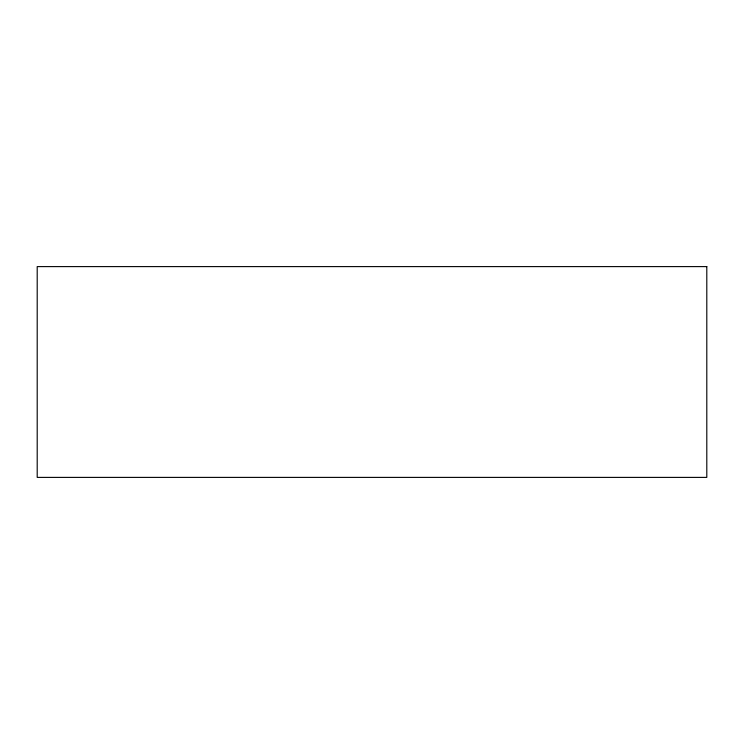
<?xml version="1.0" encoding="UTF-8"?>
<svg xmlns="http://www.w3.org/2000/svg" width="744" height="744" viewBox="0 0 744 744"><rect width="100%" height="100%" fill="white"/><g stroke="black" fill="none" stroke-linecap="round" stroke-linejoin="round"><path stroke-width="1.12" d="M706.8 266.603L37.2 266.603L37.2 477.397L706.8 477.397L706.8 266.603"/></g></svg>
